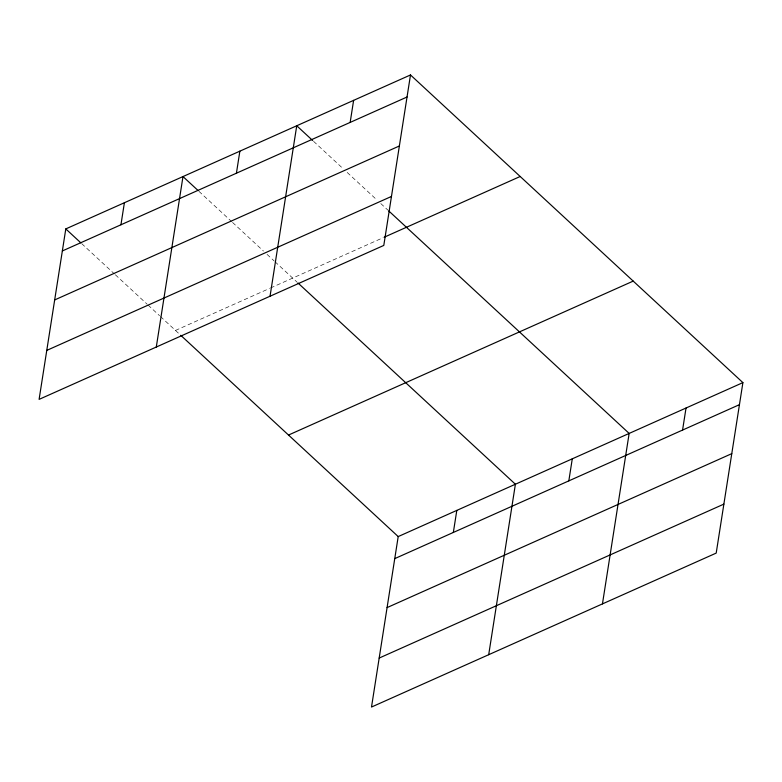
<?xml version="1.0" encoding="UTF-8"?>
<svg xmlns="http://www.w3.org/2000/svg" width="782" height="782" viewBox="0 0 782 782"><rect width="100%" height="100%" fill="white"/><g stroke="black" fill="none" stroke-linecap="round" stroke-linejoin="round"><path stroke-width="0.59" stroke-dasharray="3.91 2.93" d="M175.491 330.434L269.467 288.47M270.572 287.972L383.014 237.748M313.553 141.317L343.63 169.156M347.169 172.431L377.247 200.27M380.785 203.545L387.862 210.094M198.911 191.307L231.648 221.599M232.528 222.42L263.495 251.081M267.033 254.355L274.111 260.905M274.99 261.716L297.062 282.146M81.719 243.652L114.446 273.944M115.335 274.765L147.182 304.237M148.062 305.058L159.567 315.703M160.447 316.514L179.87 334.491"/><path stroke-width="1.17" d="M65.796 228.911L39.1 399.377L383.796 245.421L410.491 74.955L65.796 228.911L80.829 242.831M120.936 224.786L124.397 202.734M156.292 347.032L182.988 176.566L198.032 190.485M236.418 173.213L239.869 151.161M270.044 296.231L296.74 125.765L312.663 140.496M350.16 122.403L353.62 100.36M180.75 335.302L398.204 536.579L371.509 707.045L716.204 553.089L742.9 382.623L410.491 74.955M453.345 532.444L456.805 510.402M488.701 654.7L515.397 484.234L297.942 282.957M568.827 480.871L572.277 458.829M602.453 603.89L629.148 433.423L388.742 210.915M682.569 430.071L686.029 408.028M62.345 250.954L407.041 97.007M54.672 299.936L399.367 145.98M46.773 350.395L391.469 196.448M384.128 237.249L520.186 176.488M288.509 435.046L633.205 281.1M398.204 536.579L742.9 382.623M394.754 558.622L739.449 404.665M387.08 607.594L731.776 453.648M379.182 658.063L723.878 504.116"/></g></svg>
